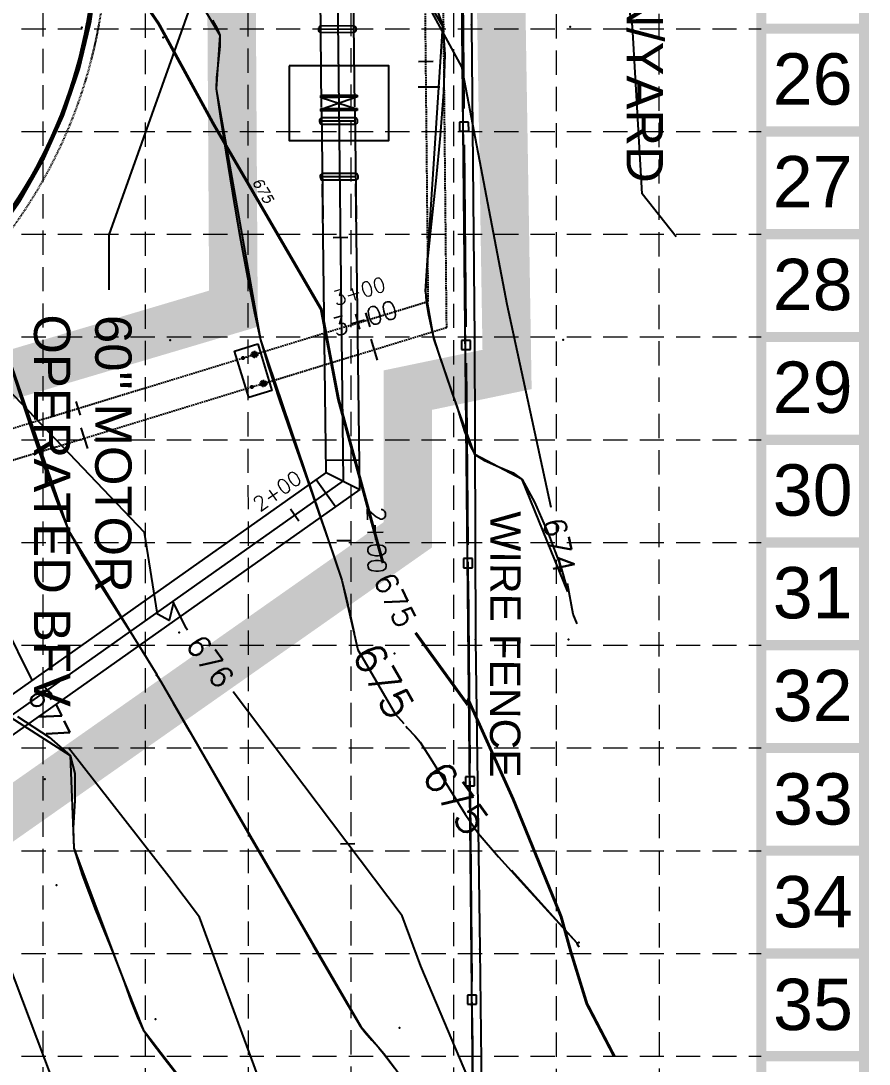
# Model space of a CAD drawing. Header units: inches. Extents: x 8056544 to 8057224, y 14638228 to 14639314.
# Drawn here: x 8057083.5 to 8057223.5, y 14638701.9 to 14638874 of the extents above; entities that cross this region are included whole.
import ezdxf
from ezdxf.enums import TextEntityAlignment as Align

# ---------------------------------------------------------------- set-up
doc = ezdxf.new("R2010")
doc.units = ezdxf.units.IN
doc.header["$MEASUREMENT"] = 0
for name, pattern in [('DASHED2', [0.375, 0.25, -0.125]), ('HIDDEN', [0.375, 0.25, -0.125]), ('HIDDEN2', [0.1875, 0.125, -0.0625])]:
    doc.linetypes.add(name, pattern=pattern)
for name, color, linetype in [('12INCH TANK DRAIN-TXT-DRAIN', 7, 'Continuous'), ('12INCH TANK DRAIN-TXT-DRAIN20', 7, 'Continuous'), ('7MG TANK-TXT-7MG TANK20', 7, 'Continuous'), ('7MG TANK-TXT-STA-LAB', 7, 'Continuous'), ('BASE', 7, 'Continuous'), ('BOUNDARY', 4, 'PL2'), ('C-DRAIN_', 7, 'DASHED2'), ('C-SLAB', 6, 'Continuous'), ('EC', 35, 'Continuous'), ('EX-CONC', 5, 'Continuous'), ('EX-FENCE', 2, 'FENCELINE1'), ('EX-TANK', 2, 'Continuous'), ('EX-TANK-DRAIN', 2, 'HIDDEN2'), ('EX-TEXT', 2, 'Continuous'), ('FN-6TXT', 6, 'Continuous'), ('FN-FLOWMETER', 7, 'Continuous'), ('FN-NEW-FENCE', 7, 'FENCELINE1'), ('GRID', 254, 'HIDDEN'), ('LIMITS OF DISTURBANCE', 1, 'HIDDEN'), ('POINT', 7, 'Continuous'), ('PROPOSED PIPE', 3, 'Continuous')]:
    doc.layers.add(name, color=color, linetype=linetype)
doc.styles.add('20-120', font='ROMANS.shx', dxfattribs={"height": 2.4})
doc.styles.add('30-120', font='ROMANS.shx', dxfattribs={"height": 3.6})
doc.styles.add('A1FINE', font='simplex', dxfattribs={"oblique": 12})
doc.styles.add('ROMANF', font='ROMANF.SHX')
doc.styles.add('ROMANS', font='romans.shx', dxfattribs={"height": 3})
doc.styles.get("Standard").update_dxf_attribs({"font": 'ARIAL.TTF'})
doc.linetypes.add('BARBWIRE_1', pattern='A,1,-0.1,["X",Standard,S=0.075,R=0,X=-0.025,Y=-0.0375],-0.1', length=1.2)
doc.linetypes.add('FENCELINE1', pattern='A,0.25,-0.1,[133,ltypeshp.shx,S=0.1,R=0,X=-0.1,Y=0],-0.1,1', length=1.45)
doc.linetypes.add('PL2', pattern='A,0.625,-0.058095,["l",ROMANF,S=0.14,R=0,X=0,Y=-0.055],-0.161905,0.625,-0.125,0.125,-0.125,0.125,-0.125', length=2.095)

# ---------------------------------------------------------------- blocks, each defined once
blk = doc.blocks.new('sta_tic')
blk.add_line((0, -0.04165), (0, 0.04165))
blk = doc.blocks.new('lbl_tic')
blk.add_line((0, -0.04165), (0, 0.04165))

msp = doc.modelspace()

# ---------------------------------------------------------------- linework, layer by layer
for p, q in [((8057157.42, 14638857.29), (8057155.92, 14638857.28)), ((8057155.92, 14638857.28), (8057155.94, 14638855.78)), ((8057157.44, 14638855.79), (8057157.42, 14638857.29)), ((8057155.94, 14638855.78), (8057157.44, 14638855.79)), ((8057157.75, 14638821.29), (8057156.25, 14638821.28)), ((8057156.25, 14638821.28), (8057156.26, 14638819.78)), ((8057157.76, 14638819.79), (8057157.75, 14638821.29)), ((8057156.26, 14638819.78), (8057157.76, 14638819.79)), ((8057158.08, 14638785.29), (8057156.58, 14638785.28)), ((8057156.58, 14638785.28), (8057156.59, 14638783.78)), ((8057158.09, 14638783.79), (8057158.08, 14638785.29)), ((8057156.59, 14638783.78), (8057158.09, 14638783.79)), ((8057158.41, 14638749.3), (8057156.91, 14638749.28)), ((8057156.91, 14638749.28), (8057156.92, 14638747.78)), ((8057158.42, 14638747.8), (8057158.41, 14638749.3)), ((8057156.92, 14638747.78), (8057158.42, 14638747.8)), ((8057158.74, 14638713.3), (8057157.24, 14638713.28)), ((8057157.24, 14638713.28), (8057157.25, 14638711.78)), ((8057158.75, 14638711.8), (8057158.74, 14638713.3)), ((8057157.25, 14638711.78), (8057158.75, 14638711.8))]:
    msp.add_line(p, q)
at = {"layer": 'BASE', "const_width": 1.69}
for points in [[(8057222.67, 14638228.63), (8057222.67, 14639313.37), (8056544.7, 14639313.37), (8056544.7, 14638228.63)], [(8057205.72, 14638245.58), (8057205.72, 14639296.42), (8056561.65, 14639296.42), (8056561.65, 14638245.58)]]:
    msp.add_lwpolyline(points, close=True, dxfattribs=at)
for points in [[(8057222.67, 14638872.7), (8057205.72, 14638872.7)], [(8057222.67, 14638855.75), (8057205.72, 14638855.75)], [(8057222.67, 14638838.8), (8057205.72, 14638838.8)], [(8057222.67, 14638821.85), (8057205.72, 14638821.85)], [(8057222.67, 14638804.9), (8057205.72, 14638804.9)], [(8057222.67, 14638787.95), (8057205.72, 14638787.95)], [(8057222.67, 14638771), (8057205.72, 14638771)], [(8057222.67, 14638754.05), (8057205.72, 14638754.05)], [(8057222.67, 14638737.11), (8057205.72, 14638737.11)], [(8057222.67, 14638720.16), (8057205.72, 14638720.16)], [(8057222.67, 14638703.21), (8057205.72, 14638703.21)]]:
    msp.add_lwpolyline(points, dxfattribs=at)
at = {"layer": 'BOUNDARY', "color": 7, "linetype": 'Continuous'}
msp.add_line((8057154.3, 14639073.08), (8057159.29, 14638576.48), dxfattribs=at)
msp.add_line((8057154.3, 14639073.08), (8057159.29, 14638576.48), dxfattribs=at)
at = {"layer": 'C-DRAIN_', "color": 5}
for points in [[(8056949.55, 14638766.24), (8057150.77, 14638827.72), (8057149.71, 14638932.63), (8057146.91, 14639012.46)], [(8056950.59, 14638761.33), (8057153.81, 14638823.42), (8057151.93, 14639010.32)]]:
    msp.add_lwpolyline(points, dxfattribs=at)
at = {"layer": 'C-DRAIN_', "color": 5, "const_width": 0.5}
for points in [[(8057120.11, 14638818.38, 1), (8057120.28, 14638818.38, 1)], [(8057121.86, 14638818.96, 1), (8057122.36, 14638818.96, 1)], [(8057121.57, 14638813.6, 1), (8057121.74, 14638813.6, 1)], [(8057123.32, 14638814.18, 1), (8057123.82, 14638814.18, 1)]]:
    msp.add_lwpolyline(points, format="xyb", close=True, dxfattribs=at)
at = {"layer": 'C-DRAIN_', "ltscale": 50}
msp.add_lwpolyline([(8056943.8, 14638623.87), (8057158.78, 14638626.74), (8057157.34, 14638784.73)], dxfattribs=at)
at = {"layer": 'C-DRAIN_', "color": 5}
for centre, radius in [((8057122.11, 14638818.96), 0.5), ((8057120.2, 14638818.38), 0.17), ((8057121.66, 14638813.6), 0.17), ((8057123.57, 14638814.18), 0.5)]:
    msp.add_circle(centre, radius, dxfattribs=at)
at = {"layer": 'C-SLAB', "color": 7}
msp.add_lwpolyline([(8057122.63, 14638820.69), (8057124.96, 14638813.04), (8057121.14, 14638811.87), (8057118.8, 14638819.52)], close=True, dxfattribs=at)
at = {"layer": 'EC', "flags": 128}
for points, elevation in [([(8057191.69, 14638838.36), (8057186.05, 14638845.47), (8057184.44, 14638873.12), (8057178.65, 14638903.61), (8057177.37, 14638905.9)], 673), ([(8057171.05, 14638793.73), (8057163.79, 14638827.23), (8057156.31, 14638866.41), (8057150.42, 14638877.19), (8057146.2, 14638886.73), (8057137.4, 14638900.6)], 674), ([(8057111.04, 14638773.48), (8057110.8, 14638773.82), (8057108.72, 14638778.05), (8057108.03, 14638775.06), (8057106.1, 14638776.13), (8057106.1, 14638776.13), (8057103.96, 14638789.57), (8057070.06, 14638825.07), (8057069.14, 14638825.93), (8057068.69, 14638826.87)], 676), ([(8057085.39, 14638765.24), (8057080.74, 14638774.71), (8057078.79, 14638775.79), (8057078.67, 14638775.85), (8057077.73, 14638781.72), (8057062.93, 14638797.22), (8057052.62, 14638806.9), (8057048.81, 14638810.09), (8057047.95, 14638810.36), (8057046.02, 14638812.73)], 677), ([(8057175.36, 14638774.54), (8057174.65, 14638776.1), (8057173.73, 14638781.16)], 674), ([(8057167.98, 14638665.7), (8057164.3, 14638676.27), (8057161.42, 14638685.57), (8057157.92, 14638698.33), (8057149.52, 14638718.07), (8057146.46, 14638726.37), (8057118.59, 14638763.29)], 676), ([(8057149.81, 14638641.81), (8057145, 14638649.11), (8057141.77, 14638654.86), (8057132.38, 14638676.19), (8057125.12, 14638693.26), (8057113, 14638726.12), (8057107.93, 14638732.84), (8057091.38, 14638754.05)], 677), ([(8057129.66, 14638610.41), (8057129.04, 14638625.89), (8057121.5, 14638636.29), (8057108.33, 14638660.21), (8057104.46, 14638666.16), (8057095.52, 14638675.96), (8057091.3, 14638692.67), (8057078.74, 14638725.75), (8057070, 14638736.95), (8057065.8, 14638745.51)], 678)]:
    msp.add_lwpolyline(points, dxfattribs=dict(at, elevation=elevation))
at = {"layer": 'EC', "linetype": 'Continuous'}
for points in [[(8057173.78, 14638779.83), (8057166.26, 14638798.31), (8057158.45, 14638802.48), (8057155.51, 14638810.3), (8057151.7, 14638821.58), (8057150.31, 14638829.43), (8057153.18, 14638873.14), (8057139.16, 14638896.86)], [(8056969.57, 14638882.15), (8056977.78, 14638868.13), (8056978.64, 14638866.23), (8056979.39, 14638859.51), (8056985.37, 14638854.88), (8056984.94, 14638848.81), (8056987.34, 14638841.38), (8057005.11, 14638844.39), (8057008.11, 14638844.66), (8057009.41, 14638845.92), (8057011.51, 14638843.34), (8057016.39, 14638837.53), (8057036.53, 14638816.03), (8057039.14, 14638813.32), (8057059.78, 14638780.97), (8057066.99, 14638769.19), (8057067.61, 14638768.18), (8057091.65, 14638752.8), (8057092.29, 14638737.51), (8057099.92, 14638717.2), (8057103.74, 14638707.59), (8057111.19, 14638697.89)], [(8057030.12, 14638875.55), (8057040.03, 14638863.35), (8057056.92, 14638843.23), (8057075.22, 14638846.17), (8057080.63, 14638821.05), (8057091.38, 14638789.93), (8057102.1, 14638772.41), (8057105.95, 14638766.16), (8057106, 14638766.07), (8057106.61, 14638765.04), (8057139.62, 14638708.09), (8057143.41, 14638703.67), (8057151.79, 14638692.55)], [(8057113.52, 14638876.4), (8057116.35, 14638871.61), (8057115.77, 14638862.79), (8057123.11, 14638821.4), (8057136.51, 14638781.73), (8057139.16, 14638770.22), (8057139.78, 14638769.14), (8057145.32, 14638759.68), (8057146.74, 14638758.06)], [(8057164.49, 14638733.89), (8057175.22, 14638721.96), (8057175.29, 14638721.83), (8057175.62, 14638721.21)]]:
    msp.add_lwpolyline(points, dxfattribs=at)
at = {"layer": 'EC', "const_width": 0.5, "elevation": 675, "flags": 128}
for points in [[(8057143.3, 14638784.55), (8057135.94, 14638811.57), (8057133.11, 14638826.4), (8057115.31, 14638857), (8057106.32, 14638873.45), (8057096.43, 14638888.16)], [(8057181.45, 14638703.21), (8057176.93, 14638711.87), (8057174.25, 14638720.56), (8057172.68, 14638726.25), (8057164.78, 14638745.6), (8057157.37, 14638762.01), (8057157.09, 14638761.43), (8057148.66, 14638773.05)]]:
    msp.add_lwpolyline(points, dxfattribs=at)
at = {"layer": 'EC'}
for points in [[(8057151.69, 14638877.28, 674), (8057153.19, 14638873.14, 674), (8057153.19, 14638873.14, 674), (8057153.49, 14638868.47, 674), (8057153.28, 14638862.24, 674), (8057152.73, 14638855.08, 674), (8057151.99, 14638847.6, 674), (8057151.23, 14638840.43, 674), (8057150.61, 14638834.17, 674), (8057150.3, 14638829.44, 674), (8057150.3, 14638829.44, 674), (8057150.44, 14638827.75, 674), (8057150.82, 14638825.49, 674), (8057151.29, 14638823.23, 674), (8057151.69, 14638821.58, 674), (8057151.69, 14638821.58, 674), (8057152.44, 14638819.16, 674), (8057153.54, 14638815.91, 674), (8057154.66, 14638812.67, 674), (8057155.51, 14638810.28, 674), (8057155.51, 14638810.28, 674), (8057156.04, 14638808.57, 674), (8057156.77, 14638806.25, 674), (8057157.6, 14638803.99, 674), (8057158.45, 14638802.46, 674), (8057158.45, 14638802.46, 674), (8057160.04, 14638801.47, 674), (8057162.43, 14638800.45, 674), (8057164.79, 14638799.41, 674), (8057166.27, 14638798.33, 674), (8057166.27, 14638798.33, 674), (8057168.29, 14638794.61, 674), (8057170.6, 14638789.33, 674), (8057172.62, 14638783.94, 674), (8057173.78, 14638779.84, 674)], [(8057115.16, 14638874.11, 675), (8057115.95, 14638872.71, 675), (8057116.36, 14638871.61, 675), (8057116.36, 14638871.61, 675), (8057116.36, 14638869.75, 675), (8057116.09, 14638867.2, 675), (8057115.81, 14638864.65, 675), (8057115.78, 14638862.78, 675), (8057115.78, 14638862.78, 675), (8057116.43, 14638858.29, 675), (8057117.36, 14638852.35, 675), (8057118.48, 14638845.55, 675), (8057119.7, 14638838.47, 675), (8057120.94, 14638831.7, 675), (8057122.1, 14638825.81, 675), (8057123.1, 14638821.4, 675), (8057123.1, 14638821.4, 675), (8057124.36, 14638817.07, 675), (8057126.22, 14638811.38, 675), (8057128.45, 14638804.9, 675), (8057130.83, 14638798.15, 675), (8057133.11, 14638791.68, 675), (8057135.07, 14638786.03, 675), (8057136.5, 14638781.75, 675), (8057136.5, 14638781.75, 675), (8057137.13, 14638779.32, 675), (8057137.87, 14638776, 675), (8057138.53, 14638772.97, 675)], [(8057081.87, 14638816.95, 676), (8057083.63, 14638811.49, 676), (8057085.7, 14638805.35, 676), (8057087.83, 14638799.24, 676), (8057089.81, 14638793.86, 676), (8057091.41, 14638789.9, 676), (8057091.41, 14638789.9, 676), (8057093.48, 14638786.08, 676), (8057096.58, 14638781.06, 676), (8057099.77, 14638776.09, 676), (8057102.11, 14638772.41, 676), (8057102.11, 14638772.41, 676), (8057102.93, 14638771.08, 676), (8057104.03, 14638769.28, 676), (8057105.14, 14638767.49, 676), (8057105.95, 14638766.16, 676), (8057105.95, 14638766.16, 676), (8057105.96, 14638766.14, 676), (8057105.98, 14638766.11, 676), (8057105.99, 14638766.09, 676), (8057106, 14638766.07, 676), (8057106, 14638766.07, 676), (8057106.12, 14638765.86, 676), (8057106.29, 14638765.57, 676), (8057106.46, 14638765.28, 676), (8057106.59, 14638765.07, 676), (8057106.59, 14638765.07, 676), (8057108.69, 14638761.43, 676), (8057111.32, 14638756.86, 676), (8057114.37, 14638751.57, 676), (8057117.71, 14638745.77, 676), (8057121.24, 14638739.65, 676), (8057124.82, 14638733.44, 676), (8057128.35, 14638727.33, 676), (8057131.71, 14638721.54, 676), (8057134.78, 14638716.26, 676), (8057137.45, 14638711.71, 676), (8057139.6, 14638708.09, 676), (8057139.6, 14638708.09, 676), (8057140.34, 14638707.11, 676), (8057141.45, 14638705.85, 676), (8057142.59, 14638704.6, 676), (8057143.4, 14638703.66, 676), (8057143.4, 14638703.66, 676), (8057145.21, 14638701.31, 676)], [(8057083, 14638759.23, 677), (8057088.22, 14638755.81, 677), (8057091.65, 14638752.8, 677), (8057091.65, 14638752.8, 677), (8057092.45, 14638749.82, 677), (8057092.42, 14638745.37, 677), (8057092.17, 14638740.81, 677), (8057092.29, 14638737.51, 677), (8057092.29, 14638737.51, 677), (8057093.68, 14638733.12, 677), (8057095.88, 14638727.29, 677), (8057098.2, 14638721.5, 677), (8057099.9, 14638717.22, 677), (8057099.9, 14638717.22, 677), (8057100.67, 14638715.15, 677), (8057101.7, 14638712.35, 677), (8057102.8, 14638709.57, 677), (8057103.73, 14638707.58, 677), (8057103.73, 14638707.58, 677), (8057105.2, 14638705.44, 677), (8057107.34, 14638702.64, 677), (8057109.55, 14638699.88, 677)], [(8057147.07, 14638757.65, 675), (8057147.36, 14638757.34, 675), (8057148.57, 14638756.04, 675), (8057149.41, 14638755.03, 675), (8057149.41, 14638755.03, 675), (8057151.46, 14638751.84, 675), (8057154.15, 14638747.46, 675), (8057156.87, 14638743.11, 675), (8057159.02, 14638739.98, 675), (8057159.02, 14638739.98, 675), (8057162.35, 14638736.07, 675), (8057167.02, 14638730.9, 675), (8057171.74, 14638725.76, 675), (8057175.21, 14638721.96, 675), (8057175.21, 14638721.96, 675), (8057175.23, 14638721.93, 675), (8057175.25, 14638721.9, 675), (8057175.27, 14638721.86, 675), (8057175.28, 14638721.83, 675), (8057175.28, 14638721.83, 675), (8057175.35, 14638721.7, 675), (8057175.45, 14638721.52, 675), (8057175.55, 14638721.34, 675), (8057175.62, 14638721.2, 675)]]:
    msp.add_polyline3d(points, dxfattribs=at)
at = {"layer": 'EX-CONC', "color": 7, "linetype": 'Continuous', "const_width": 0.6}
msp.add_lwpolyline([(8057096.1, 14638897.53, -0.212137), (8057073.6, 14638831.71, -0.213723), (8057016.1, 14638807.25, -0.293576), (8056940.68, 14638857.75, -0.200477), (8056939.86, 14638916.22, -0.392297), (8057041.99, 14638964.47, -0.340507), (8057096.36, 14638886.36)], format="xyb", dxfattribs=at)
at = {"layer": 'EX-FENCE', "color": 7, "linetype": 'BARBWIRE_1'}
for p, q in [((8057157.28, 14638923.61), (8057157.89, 14638873.34)), ((8057157.89, 14638873.34), (8057158.39, 14638821.62)), ((8057158.39, 14638821.62), (8057158.55, 14638771.96)), ((8057158.55, 14638771.96), (8057159.3, 14638720.88)), ((8057159.3, 14638720.88), (8057159.8, 14638671.28))]:
    msp.add_line(p, q, dxfattribs=at)
at = {"layer": 'EX-FENCE', "color": 7, "linetype": 'Continuous'}
for p, q in [((8057156.38, 14638889.53), (8057156.65, 14638859.53)), ((8057156.71, 14638853.53), (8057156.98, 14638823.54)), ((8057157.04, 14638817.54), (8057157.31, 14638787.54)), ((8057157.36, 14638781.54), (8057157.64, 14638751.54)), ((8057157.69, 14638745.54), (8057157.97, 14638715.54)), ((8057158.02, 14638709.54), (8057158.3, 14638679.54))]:
    msp.add_line(p, q, dxfattribs=at)
at = {"layer": 'EX-TANK', "color": 7, "ltscale": 50}
msp.add_circle((8057015.67, 14638887.87), 80, dxfattribs=at)
at = {"layer": 'EX-TANK-DRAIN', "color": 5}
msp.add_circle((8057015.67, 14638887.87), 82, dxfattribs=at)
at = {"layer": 'FN-6TXT', "color": 7, "ltscale": 50}
msp.add_lwpolyline([(8057113.96, 14638883.35), (8057098.05, 14638838.68), (8057098.05, 14638829.65)], dxfattribs=at)
at = {"layer": 'FN-FLOWMETER', "ltscale": 50}
msp.add_lwpolyline([(8057127.8, 14638866.59), (8057127.8, 14638854.28), (8057144.24, 14638854.28), (8057144.24, 14638866.59)], close=True, dxfattribs=at)
at = {"layer": 'FN-NEW-FENCE', "ltscale": 0.5}
msp.add_lwpolyline([(8057114.9, 14639072.6), (8057154.3, 14639073.08), (8057158.79, 14638626.48), (8056878.79, 14638624.54), (8056878.92, 14638614.21)], dxfattribs=at)
at = {"layer": 'GRID', "color": 252, "linetype": 'HIDDEN', "lineweight": 0, "ltscale": 16}
for p, q in [((8057087.28, 14638313.39), (8057087.15, 14639296.8)), ((8057104.14, 14638313.21), (8057104.1, 14639296.8)), ((8057121.1, 14638313.42), (8057121.05, 14639296.8)), ((8057138.08, 14638313.48), (8057138, 14639296.8)), ((8057155, 14638313.33), (8057154.95, 14639296.8)), ((8057171.98, 14638313.11), (8057171.89, 14639296.8)), ((8057188.94, 14638313.15), (8057188.84, 14639296.8)), ((8056561.65, 14638872.7), (8057205.72, 14638872.7)), ((8056561.65, 14638855.75), (8057205.72, 14638855.75)), ((8056561.65, 14638838.8), (8057205.72, 14638838.8)), ((8056561.65, 14638821.85), (8057205.72, 14638821.85)), ((8056561.65, 14638804.9), (8057205.72, 14638804.9)), ((8056561.65, 14638787.95), (8057205.72, 14638787.95)), ((8056561.65, 14638771), (8057205.72, 14638771)), ((8056561.65, 14638754.05), (8057205.72, 14638754.05)), ((8056561.65, 14638737.11), (8057205.72, 14638737.11)), ((8056561.65, 14638720.16), (8057205.72, 14638720.16)), ((8056561.65, 14638703.21), (8057205.72, 14638703.21))]:
    msp.add_line(p, q, dxfattribs=at)
at = {"layer": 'LIMITS OF DISTURBANCE', "ltscale": 100, "const_width": 8}
msp.add_lwpolyline([(8057144.67, 14638942.63), (8057161.73, 14638942.63), (8057163.77, 14638816.49), (8057147.4, 14638813.08), (8057147.4, 14638789.22), (8056939.31, 14638643.16), (8056921.58, 14638658.16), (8056901.8, 14638643.16, -1.150358), (8056815.73, 14638850.36), (8056815.95, 14638895.34), (8056865.2, 14638896.3), (8056865.2, 14638880.04), (8056885.76, 14638880.04), (8056912.06, 14638867.14), (8056907.75, 14638858.06), (8056923.05, 14638848.5), (8056912.34, 14638833.36), (8056919.83, 14638827.33, -0.136349), (8056952.7, 14638777.28), (8057118.62, 14638826.51), (8057118.14, 14638905.86), (8057143.96, 14638906.81)], format="xyb", close=True, dxfattribs=at)
at = {"layer": 'POINT'}
for p in [(8057093.59, 14638872.91, 675.58), (8057157.89, 14638873.34, 673.87), (8057174.16, 14638873.03, 673.58), (8057107.04, 14638871.23, 675.25), (8057108.15, 14638821.31, 675.52), (8057158.39, 14638821.63, 673.77), (8057173, 14638821.35, 673.67), (8057109.65, 14638773.1, 675.78), (8057158.55, 14638771.96, 674.37), (8057173.93, 14638771.93, 674.06), (8057145.18, 14638769.63, 674.84), (8057105.9, 14638766.06, 676), (8057087.48, 14638748.92, 677.29), (8057089.4, 14638731.44, 677.21), (8057159.3, 14638720.88, 675.37), (8057175.6, 14638721.98, 674.99), (8057105.73, 14638709.34, 676.88), (8057146.03, 14638707.86, 675.83)]:
    msp.add_point(p, dxfattribs=at)
at = {"layer": 'PROPOSED PIPE', "color": 7}
for p, q in [((8057133.13, 14638859.73), (8057132.95, 14638881.25)), ((8057138.63, 14638859.8), (8057138.41, 14638881.25)), ((8057138.53, 14638873.17), (8057133.03, 14638873.13)), ((8057138.53, 14638872.62), (8057133.03, 14638872.58)), ((8057138.53, 14638872.07), (8057133.03, 14638872.03)), ((8057139.01, 14638861.76, 168.02), (8057132.96, 14638861.69, -168.06)), ((8057132.96, 14638861.69), (8057132.97, 14638861.32)), ((8057139.01, 14638861.76), (8057139.02, 14638861.39)), ((8057139.02, 14638861.58, 168.04), (8057132.97, 14638861.5, -168.04)), ((8057139.02, 14638861.39, 168.06), (8057132.97, 14638861.32, -168.02)), ((8057133.24, 14638861.32, -152.72), (8057138.77, 14638859.56)), ((8057133.27, 14638859.48), (8057138.74, 14638861.39)), ((8057139.04, 14638859.56, 168.04), (8057132.99, 14638859.49, -168.03)), ((8057132.99, 14638859.49), (8057133, 14638859.12)), ((8057139.04, 14638859.38, 168.04), (8057132.99, 14638859.3, -168.04)), ((8057139.05, 14638859.19, 168.04), (8057133, 14638859.12, -168.05)), ((8057133.4, 14638841.32), (8057133.22, 14638859.12)), ((8057138.9, 14638841.36), (8057138.72, 14638859.19)), ((8057139.04, 14638859.56), (8057139.05, 14638859.19)), ((8057138.71, 14638858), (8057133.21, 14638857.97)), ((8057138.71, 14638857.45), (8057133.21, 14638857.42)), ((8057138.72, 14638856.9), (8057133.22, 14638856.87)), ((8057138.82, 14638848.84), (8057133.32, 14638848.8)), ((8057138.82, 14638848.29), (8057133.32, 14638848.25)), ((8057138.83, 14638847.74), (8057133.33, 14638847.7)), ((8057133.93, 14638799.51), (8057133.33, 14638847.07)), ((8057139.46, 14638796.68), (8057138.83, 14638847.11))]:
    msp.add_line(p, q, dxfattribs=at)
for points in [[(8057135.67, 14638888.26), (8057136.75, 14638798.14), (8056937.74, 14638657.51), (8056922.97, 14638670.99)], [(8057133.9, 14638801.51), (8057139.4, 14638801.57)], [(8057133.93, 14638799.51), (8056937.96, 14638661.03)], [(8057132.29, 14638798.35), (8057135.47, 14638793.86)], [(8057133.93, 14638799.51), (8057139.46, 14638796.68)], [(8057139.46, 14638796.68), (8056937.52, 14638653.99)]]:
    msp.add_lwpolyline(points, dxfattribs=at)
for centre, start, end in [((8057133.22, 14638872.59), 109.4718, 251.3334), ((8057138.34, 14638872.62), 289.4718, 71.3334), ((8057133.4, 14638857.42), 109.4718, 251.3334), ((8057138.52, 14638857.45), 289.4718, 71.3334), ((8057133.51, 14638848.25), 109.4718, 251.3334), ((8057138.63, 14638848.28), 289.4718, 71.3334)]:
    msp.add_arc(centre, 0.582, start, end, dxfattribs=at)

# ---------------------------------------------------------------- block references
at = {"layer": '12INCH TANK DRAIN-TXT-DRAIN', "ltscale": 50, "yscale": 43.21728691458702, "zscale": 43.21728691476591}
for name, p, xscale, rotation in [('sta_tic', (8057150.9, 14638863.08), 43.21728691458702, 90), ('lbl_tic', (8057141.86, 14638819.77), 43.21728691421978, 16.98888156986213), ('sta_tic', (8057094.04, 14638805.16), 43.21728691421978, 16.98888156986213)]:
    msp.add_blockref(name, p, dxfattribs=dict(at, xscale=xscale, rotation=rotation))
at = {"layer": '12INCH TANK DRAIN-TXT-DRAIN20', "ltscale": 50, "yscale": 28.81152461003512, "zscale": 28.81152460984394}
for name, p, xscale, rotation in [('sta_tic', (8057150.37, 14638867.32), 28.81152460939434, 270.5765441317365), ('lbl_tic', (8057140.82, 14638824.68), 28.81152460998293, 16.98888156891094), ('sta_tic', (8057093.01, 14638810.07), 28.81152460998293, 16.98888156891094)]:
    msp.add_blockref(name, p, dxfattribs=dict(at, xscale=xscale, rotation=rotation))
at = {"layer": '7MG TANK-TXT-7MG TANK20', "ltscale": 50, "yscale": 28.81152461003512, "zscale": 28.81152460984394}
for name, p, xscale, rotation in [('sta_tic', (8057136.27, 14638838.27), 28.81152461025259, 270.6885082263253), ('lbl_tic', (8057128.7, 14638792.44), 28.81152460951252, 35.24594225224606), ('sta_tic', (8057087.86, 14638763.59), 28.81152460951252, 35.24594225224606)]:
    msp.add_blockref(name, p, dxfattribs=dict(at, xscale=xscale, rotation=rotation))
at = {"layer": '7MG TANK-TXT-STA-LAB', "ltscale": 50, "xscale": 28.81152461025259, "yscale": 28.81152461003512, "zscale": 28.81152460984394, "rotation": 270.6885082263253}
for name, p in [('sta_tic', (8057136.27, 14638838.27)), ('lbl_tic', (8057136.87, 14638788.27)), ('sta_tic', (8057137.47, 14638738.27))]:
    msp.add_blockref(name, p, dxfattribs=at)

# ---------------------------------------------------------------- texts
at = {"layer": '12INCH TANK DRAIN-TXT-DRAIN', "ltscale": 50, "style": '30-120'}
msp.add_text('3+00', height=3, rotation=16.9889, dxfattribs=at).set_placement((8057140.98, 14638822.64), align=Align.BOTTOM_CENTER)
at = {"layer": '12INCH TANK DRAIN-TXT-DRAIN20', "ltscale": 50, "style": '20-120'}
msp.add_text('3+00', height=2.4, rotation=16.9889, dxfattribs=at).set_placement((8057139.95, 14638827.55), align=Align.BOTTOM_CENTER)
at = {"layer": '7MG TANK-TXT-7MG TANK20', "ltscale": 50, "style": '20-120'}
msp.add_text('2+00', height=2.4, rotation=35.2459, dxfattribs=at).set_placement((8057126.96, 14638794.89), align=Align.BOTTOM_CENTER)
at = {"layer": '7MG TANK-TXT-STA-LAB', "ltscale": 50, "style": '20-120'}
msp.add_text('2+00', height=3, rotation=270.6885, dxfattribs=at).set_placement((8057139.87, 14638788.31), align=Align.BOTTOM_CENTER)
at = {"layer": 'BASE'}
for s, p in [('26', (8057214.2, 14638864.41)), ('27', (8057214.2, 14638847.46)), ('28', (8057214.2, 14638830.51)), ('29', (8057214.2, 14638813.56)), ('30', (8057214.2, 14638796.61)), ('31', (8057214.2, 14638779.66)), ('32', (8057214.2, 14638762.71)), ('33', (8057214.25, 14638745.65)), ('34', (8057214.25, 14638728.7)), ('35', (8057214.25, 14638711.75))]:
    msp.add_text(s, height=8.475, dxfattribs=at).set_placement(p, align=Align.MIDDLE_CENTER)
at = {"layer": 'EC', "linetype": 'Continuous', "style": 'A1FINE', "oblique": 12}
msp.add_text('675', height=1.7, rotation=300.1862, dxfattribs=at).set_placement((8057122.76, 14638845.58, 675), align=Align.CENTER)
at = {"layer": 'EC', "style": 'ROMANS'}
msp.add_text('675', height=5, rotation=299.1514, dxfattribs=at).set_placement((8057138.1, 14638769.55, 675))
msp.add_text('675', height=5, rotation=306.2847, dxfattribs=at).set_placement((8057155.32, 14638745.76, 675), align=Align.MIDDLE_CENTER)
at = {"layer": 'EC', "ltscale": 50, "char_height": 3.6, "attachment_point": 5, "style": '30-120'}
for s, insert, rotation in [('{674}', (8057172.41, 14638787.45, 674), 282.2284), ('{675}', (8057145.31, 14638778.47, 675), 296.1548), ('{676}', (8057114.77, 14638768.35, 676), 305.9636), ('{677}', (8057088.19, 14638759.55, 677), 296.1604)]:
    msp.add_mtext(s, dxfattribs=dict(at, insert=insert, rotation=rotation))
at = {"layer": 'EX-TEXT', "color": 7}
msp.add_text('WIRE FENCE', height=5.01, rotation=269.9095, dxfattribs=at).set_placement((8057161.01, 14638793.11))
at = {"layer": 'FN-6TXT', "color": 7}
for s, p in [('72" SUCTION/YARD ', (8057183.51, 14638925.24)), ('OPERATED BFV ', (8057085.7, 14638825.57, 675)), ('60" MOTOR ', (8057095.81, 14638825.48, 675))]:
    msp.add_text(s, height=6, rotation=270, dxfattribs=at).set_placement(p)

doc.saveas('drawing.dxf')
